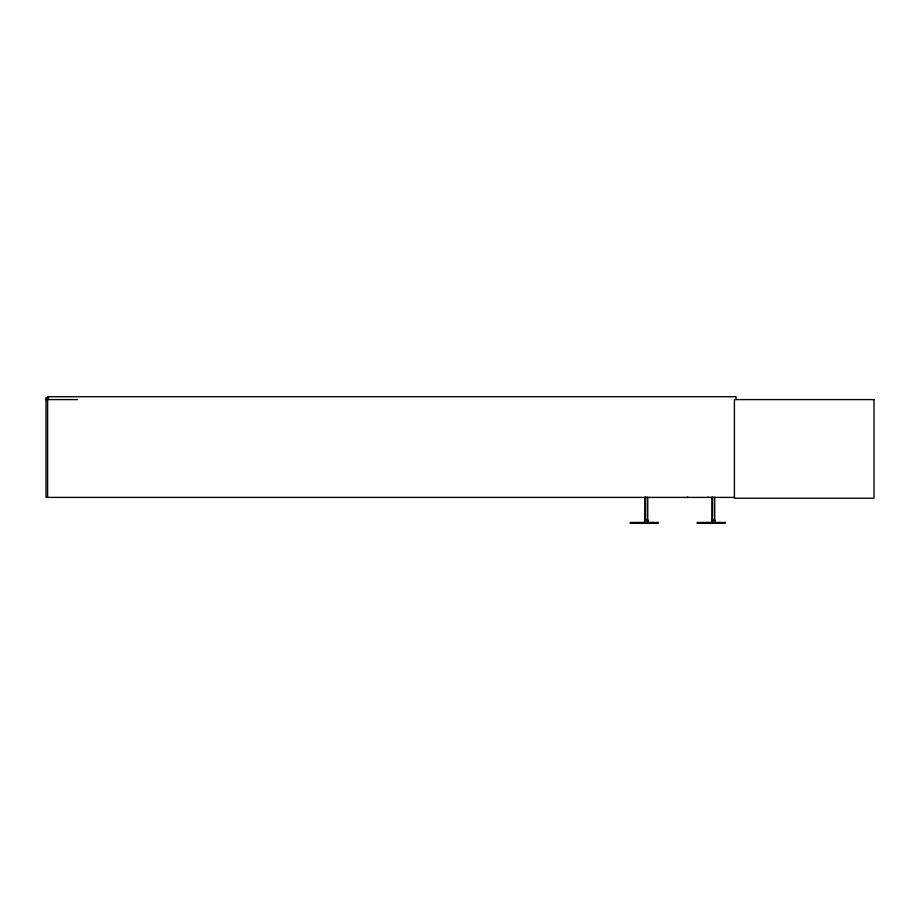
<?xml version="1.0" encoding="UTF-8"?>
<svg xmlns="http://www.w3.org/2000/svg" width="920" height="920" viewBox="0 0 920 920"><rect width="100%" height="100%" fill="white"/><g stroke="black" fill="none" stroke-linecap="round" stroke-linejoin="round"><path stroke-width="1.38" d="M687.47 497.375L688.102 497.352M708.768 497.375L707.952 497.156M687.044 497.398L687.619 497.375M48.875 397.739L46 397.739L46 497.398L734.597 497.398M46 399.591L77.556 399.591M736.034 399.591L736.034 396.704L47.621 396.704L47.621 497.398M724.488 522.468L724.488 523.296M719.957 522.468L719.957 523.296M719.371 522.468L719.371 523.296M714.863 522.468L714.863 520.007L711.666 520.007L711.7 523.296M714.725 497.11L714.725 522.468M712.689 497.11L712.689 522.468M711.815 497.11L711.815 522.468M711.114 522.468L711.114 523.296M710.539 522.468L710.539 523.296M707.123 522.468L707.123 523.296M706.583 522.468L706.548 523.296M697.751 522.468L697.751 523.296M657.501 522.468L657.501 523.296M652.97 522.468L652.97 523.296M652.383 522.468L652.383 523.296M647.887 522.468L647.887 520.007L644.69 520.007L644.678 523.238L644.828 497.11M647.737 497.11L647.737 522.468M645.702 497.11L645.702 522.468M643.551 522.468L643.551 523.296M640.147 522.468L640.147 523.296M639.595 522.468L639.561 523.296M630.763 522.468L630.763 523.296M874 399.591L734.413 399.591L734.413 498.226L874 498.226L874 399.591M658.076 522.468L630.188 522.468L630.188 523.296L658.076 523.296L658.076 522.468M725.063 522.468L697.164 522.468L697.164 523.296L725.063 523.296L725.063 522.468M644.126 523.296L644.126 522.468L644.092 523.238"/></g></svg>
